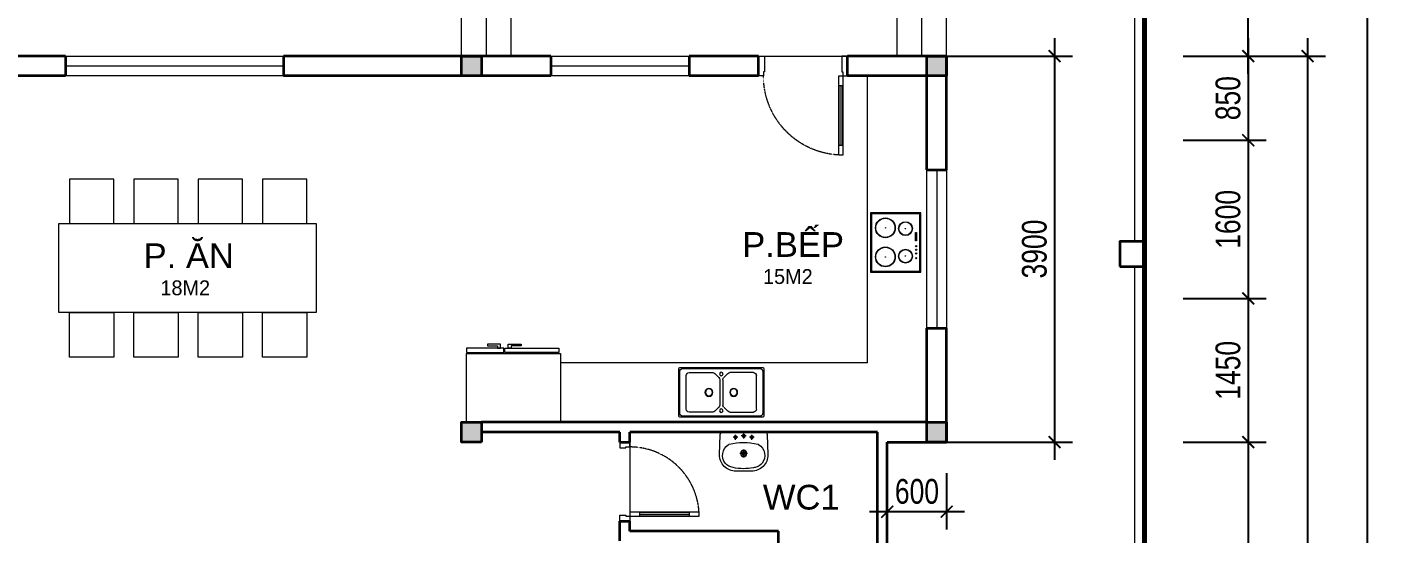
# Model space of a CAD drawing. Header units: millimetres. Extents: x 33748 to 451939, y -263262 to 62681.
# Drawn here: x 189443 to 203159, y -177753 to -172631 of the extents above; entities that cross this region are included whole.
import ezdxf

# ---------------------------------------------------------------- set-up
doc = ezdxf.new("R2010")
doc.units = ezdxf.units.MM
doc.header["$PDMODE"] = 98
for name, pattern in [('CENTER', [50.8, 31.75, -6.35, 6.35, -6.35]), ('DASHED', [0.75, 0.5, -0.25]), ('HIDDEN', [0.375, 0.25, -0.125]), ('Xref-VCMT-BT3 - tuong bao$0$HIDDEN', [0.375, 0.25, -0.125])]:
    doc.linetypes.add(name, pattern=pattern)
doc.layers.get('Defpoints').update_dxf_attribs({"color": 202, "lineweight": 13})
for name, color, linetype, lineweight in [('-CONCRETE', 1, 'Continuous', 35), ('-DOOR', 137, 'Continuous', 9), ('-FURNITURE', 46, 'Continuous', 9), ('-LINE1', 7, 'Continuous', 18), ('-RANH GIOI KHU DAT', 12, 'CENTER', 18), ('-TEXT', 7, 'Continuous', 15), ('-WALL', 4, 'Continuous', 35), ('Bighome_khuat', 251, 'DASHED', 5)]:
    doc.layers.add(name, color=color, linetype=linetype, lineweight=lineweight)
for name, color, linetype in [('-HATCH CONCRETE', 54, 'Continuous'), ('12. NET DIM', 9, 'Continuous'), ('TEXT25', 2, 'Continuous')]:
    doc.layers.add(name, color=color, linetype=linetype)
doc.styles.add('AVANH', font='', dxfattribs={"width": 0.8})
doc.styles.get("Standard").update_dxf_attribs({"font": 'arial.ttf'})
doc.styles.add('T1', font='', dxfattribs={"height": 200})
doc.styles.get('AVANH').set_extended_font_data('.VnAvantH')
doc.styles.get('T1').set_extended_font_data('VNgeometric Light')
doc.dimstyles.new('C_100A3', dxfattribs={"dimscale": 100, "dimtxt": 2.5, "dimasz": 1.2, "dimexe": 1.8, "dimexo": 0, "dimgap": 0.75, "dimtad": 1, "dimdec": 0, "dimzin": 0, "dimdsep": 46, "dimtxsty": 'AVANH', "dimblk": 'ARCHTICK', "dimcen": 0, "dimdle": 1.8, "dimclrd": 256, "dimclre": 256, "dimclrt": 7, "dimadec": 0, "dimazin": 0, "dimtfac": 0.0001, "dimtdec": 0, "dimtix": 1, "dimtmove": 2, "dimatfit": 3, "dimldrblk": 'ARCHTICK', "dimfxl": 1.8, "dimtolj": 1, "dimtzin": 0, "dimarcsym": 0})

# ---------------------------------------------------------------- blocks, each defined once
blk = doc.blocks.new('*U52')
at = {"color": 251}
blk.add_line((-70, 100), (-70, 600), dxfattribs=at)
for points in [[(-50, 0), (-50, 700), (-90, 700), (-90, 0)], [(-50, 100), (-90, 100), (-90, 600), (-50, 600)], [(-800, -100), (-740, -100), (-740, -40), (-750, -40), (-750, 0), (-800, 0)], [(0, -100), (-60, -100), (-60, -40), (-50, -40), (-50, 0), (0, 0)]]:
    blk.add_lwpolyline(points, close=True)
at = {"layer": 'Bighome_khuat', "linetype": 'Xref-VCMT-BT3 - tuong bao$0$HIDDEN'}
blk.add_arc((-50, 0), 700, 90, 180, dxfattribs=at)
blk = doc.blocks.new('A$C14986441')
at = {"ltscale": 3}
for p, q in [((-250, 420), (-250, -420)), ((240, 430), (-240, 430)), ((250, -420), (250, 420)), ((-200, 325), (-200, 87)), ((170, 355), (-170, 355)), ((200, 87), (200, 325)), ((-191, 66), (-149, 24)), ((-128, 15), (128, 15)), ((149, 24), (191, 66)), ((-200, -325), (-200, -87)), ((-191, -66), (-149, -24)), ((-128, -15), (128, -15)), ((149, -24), (191, -66)), ((200, -87), (200, -325)), ((170, -355), (-170, -355)), ((-240, -430), (240, -430))]:
    blk.add_line(p, q, dxfattribs=at)
blk.add_lwpolyline([(240, -390), (240, 390, 0.414214), (210, 420), (-210, 420, 0.414214), (-240, 390), (-240, -390, 0.414214), (-210, -420), (210, -420, 0.414214)], format="xyb", close=True, dxfattribs=at)
for centre, radius in [((0, 125), 40), ((0, 125), 35), ((-186, 0), 17.5), ((185, 0), 17.5), ((0, -125), 40), ((0, -125), 35)]:
    blk.add_circle(centre, radius, dxfattribs=at)
for centre, radius, start, end in [((-240, 420), 10, 90, 180), ((240, 420), 10, 0, 90), ((-170, 325), 30, 90, 180), ((170, 325), 30, 0, 90), ((-170, 87), 30, 180, 225), ((-128, 45), 30, 225, 270), ((128, 45), 30, 270, 315), ((170, 87), 30, 315, 0), ((-170, -87), 30, 135, 180), ((-128, -45), 30, 90, 135), ((128, -45), 30, 45, 90), ((170, -87), 30, 0, 45), ((-170, -325), 30, 180, 270), ((170, -325), 30, 270, 0), ((-240, -420), 10, 180, 270), ((240, -420), 10, 270, 0)]:
    blk.add_arc(centre, radius, start, end, dxfattribs=at)
blk = doc.blocks.new('A$C23F441E4')
at = {"ltscale": 3}
blk.add_lwpolyline([(-300, 0), (-300, -510), (300, -510), (300, 0), (-300, 0)], dxfattribs=at)
for points in [[(-290, -10), (-290, -500), (290, -500), (290, -10)], [(-100, -46), (-15, -46), (-15, -56), (-100, -56)]]:
    blk.add_lwpolyline(points, close=True, dxfattribs=at)
for centre, radius in [((-139, -156), 70), ((-139, -156), 67), ((37, -48), 6.6), ((74, -48), 6.6), ((139, -156), 70), ((139, -156), 67), ((112, -48), 6.6), ((160, -48), 6.6), ((-147, -359), 100), ((-147, -359), 97), ((-139, -156), 2), ((147, -359), 100), ((147, -359), 97), ((139, -156), 2), ((-147, -359), 2), ((147, -359), 2)]:
    blk.add_circle(centre, radius, dxfattribs=at)
blk = doc.blocks.new('A$C55AD6C8F')
at = {"ltscale": 3}
for p, q in [((-750, 574), (-750, 950)), ((-750, 950), (-704, 950)), ((-704, 950), (-704, 574)), ((0, 950), (-695, 950)), ((-695, 950), (-695, 0)), ((0, 0), (0, 950)), ((-704, 574), (-750, 574)), ((-750, 563), (-750, 18)), ((-704, 563), (-750, 563)), ((-704, 18), (-704, 563)), ((-750, 18), (-704, 18)), ((-695, 0), (0, 0))]:
    blk.add_line(p, q, dxfattribs=at)
at = {"ltscale": 3, "elevation": 0}
for points in [[(-750, 638), (-750, 607), (-790, 607), (-790, 738), (-771, 738), (-771, 638)], [(-750, 499), (-750, 530), (-790, 530), (-790, 399), (-771, 399), (-771, 499)]]:
    blk.add_lwpolyline(points, close=True, dxfattribs=at)
blk = doc.blocks.new('A$C5C575821')
at = {"layer": '-CONCRETE'}
h = blk.add_hatch(color=256, dxfattribs=at)
h.dxf.hatch_style = 1
h.paths.add_polyline_path([(0, 200), (0, 0), (200, 0), (200, 200)])
blk.add_lwpolyline([(0, 0), (200, 0), (200, 200), (0, 200)], close=True, dxfattribs=at)
blk = doc.blocks.new('_ARCHTICK')
at = {"const_width": 0.15}
blk.add_lwpolyline([(-0.5, -0.5), (0.5, 0.5)], dxfattribs=at)
blk = doc.blocks.new('*D868')
at = {"layer": '12. NET DIM', "lineweight": -2, "transparency": 16777216}
for p, q in [((201779, -173104), (201779, -170744)), ((201122, -170924), (201959, -170924)), ((201122, -172924), (201959, -172924))]:
    blk.add_line(p, q, dxfattribs=at)
at = {"layer": 'Defpoints', "color": 0, "transparency": 16777216}
for p in [(201122, -170924), (201779, -170924), (201122, -172924)]:
    blk.add_point(p, dxfattribs=at)
at = {"layer": '12. NET DIM', "lineweight": -2, "transparency": 16777216, "xscale": 120, "yscale": 120, "zscale": 120}
for p, rotation in [((201779, -170924), 90), ((201779, -172924), 270)]:
    blk.add_blockref('_ARCHTICK', p, dxfattribs=dict(at, rotation=rotation))
at = {"layer": '12. NET DIM', "color": 7, "transparency": 16777216, "insert": (201575, -171924), "char_height": 250, "attachment_point": 5, "rotation": 90, "style": 'AVANH'}
blk.add_mtext('\\A1;2000', dxfattribs=at)
blk = doc.blocks.new('*D869')
at = {"layer": '12. NET DIM', "lineweight": -2, "transparency": 16777216}
for p, q in [((202379, -172744), (202379, -186605)), ((201122, -172924), (202559, -172924)), ((201122, -186425), (202559, -186425))]:
    blk.add_line(p, q, dxfattribs=at)
at = {"layer": 'Defpoints', "color": 0, "transparency": 16777216}
for p in [(201122, -172924), (201122, -186425), (202379, -186425)]:
    blk.add_point(p, dxfattribs=at)
at = {"layer": '12. NET DIM', "lineweight": -2, "transparency": 16777216, "xscale": 120, "yscale": 120, "zscale": 120}
for p, rotation in [((202379, -172924), 90), ((202379, -186425), 270)]:
    blk.add_blockref('_ARCHTICK', p, dxfattribs=dict(at, rotation=rotation))
at = {"layer": '12. NET DIM', "color": 7, "transparency": 16777216, "insert": (202175, -179674), "char_height": 250, "attachment_point": 5, "rotation": 90, "style": 'AVANH'}
blk.add_mtext('\\A1;13500', dxfattribs=at)
blk = doc.blocks.new('*D870')
at = {"layer": '12. NET DIM', "lineweight": -2, "transparency": 16777216}
for p, q in [((202979, -170744), (202979, -191104)), ((201122, -170924), (203159, -170924)), ((201122, -190924), (203159, -190924))]:
    blk.add_line(p, q, dxfattribs=at)
at = {"layer": 'Defpoints', "color": 0, "transparency": 16777216}
for p in [(201122, -170924), (201122, -190924), (202979, -190924)]:
    blk.add_point(p, dxfattribs=at)
at = {"layer": '12. NET DIM', "lineweight": -2, "transparency": 16777216, "xscale": 120, "yscale": 120, "zscale": 120}
for p, rotation in [((202979, -170924), 90), ((202979, -190924), 270)]:
    blk.add_blockref('_ARCHTICK', p, dxfattribs=dict(at, rotation=rotation))
at = {"layer": '12. NET DIM', "color": 7, "transparency": 16777216, "insert": (202775, -180924), "char_height": 250, "attachment_point": 5, "rotation": 90, "style": 'AVANH'}
blk.add_mtext('\\A1;20000', dxfattribs=at)
blk = doc.blocks.new('*D921')
at = {"layer": '12. NET DIM', "lineweight": -2, "transparency": 16777216}
for p, q in [((198132, -177141), (198132, -177709)), ((198732, -177141), (198732, -177709)), ((198912, -177529), (197952, -177529))]:
    blk.add_line(p, q, dxfattribs=at)
at = {"layer": 'Defpoints', "color": 0, "transparency": 16777216}
for p in [(198132, -177141), (198732, -177141), (198132, -177529)]:
    blk.add_point(p, dxfattribs=at)
at = {"layer": '12. NET DIM', "lineweight": -2, "transparency": 16777216, "xscale": 120, "yscale": 120, "zscale": 120, "rotation": 180}
blk.add_blockref('_ARCHTICK', (198132, -177529), dxfattribs=at)
at = {"layer": '12. NET DIM', "lineweight": -2, "transparency": 16777216, "xscale": 120, "yscale": 120, "zscale": 120}
blk.add_blockref('_ARCHTICK', (198732, -177529), dxfattribs=at)
at = {"layer": '12. NET DIM', "color": 7, "transparency": 16777216, "insert": (198432, -177325), "char_height": 250, "attachment_point": 5, "style": 'AVANH'}
blk.add_mtext('\\A1;600', dxfattribs=at)
blk = doc.blocks.new('*D898')
at = {"layer": '12. NET DIM', "lineweight": -2, "transparency": 16777216}
for p, q in [((201779, -173594), (201779, -175554)), ((201122, -173774), (201959, -173774)), ((201122, -175374), (201959, -175374))]:
    blk.add_line(p, q, dxfattribs=at)
at = {"layer": 'Defpoints', "color": 0, "transparency": 16777216}
for p in [(201122, -173774), (201122, -175374), (201779, -175374)]:
    blk.add_point(p, dxfattribs=at)
at = {"layer": '12. NET DIM', "lineweight": -2, "transparency": 16777216, "xscale": 120, "yscale": 120, "zscale": 120}
for p, rotation in [((201779, -173774), 90), ((201779, -175374), 270)]:
    blk.add_blockref('_ARCHTICK', p, dxfattribs=dict(at, rotation=rotation))
at = {"layer": '12. NET DIM', "color": 7, "transparency": 16777216, "insert": (201575, -174574), "char_height": 250, "attachment_point": 5, "rotation": 90, "style": 'AVANH'}
blk.add_mtext('\\A1;1600', dxfattribs=at)
blk = doc.blocks.new('*U54')
at = {"color": 251}
blk.add_line((-70, 100), (-70, 700), dxfattribs=at)
for points in [[(-50, 0), (-50, 800), (-90, 800), (-90, 0)], [(-50, 100), (-90, 100), (-90, 700), (-50, 700)], [(-900, -200), (-840, -200), (-840, -40), (-850, -40), (-850, 0), (-900, 0)], [(0, -200), (-60, -200), (-60, -40), (-50, -40), (-50, 0), (0, 0)]]:
    blk.add_lwpolyline(points, close=True)
at = {"layer": 'Bighome_khuat', "linetype": 'Xref-VCMT-BT3 - tuong bao$0$HIDDEN'}
blk.add_arc((-50, 0), 800, 90, 180, dxfattribs=at)
blk = doc.blocks.new('A$Ca51cd422')
for p, q in [((167, 414), (224, 414)), ((195, 383), (195, 443)), ((267, 429), (324, 429)), ((295, 398), (295, 458)), ((367, 414), (424, 414)), ((395, 383), (395, 443)), ((249, 215), (342, 215)), ((295, 165), (295, 264))]:
    blk.add_line(p, q)
for points in [[(0, 200, 0.414214), (200, 0), (390, 0, 0.414214), (590, 200), (581, 446, 0.409799), (551, 475), (39, 475, 0.403607), (9, 446)], [(177, 40, 0.090773), (424, 43, 0.149887), (521, 96, 0.430722), (482, 321, 0.080637), (470, 327, 0.127732), (125, 329, 0.074208), (114, 325, 0.443092), (69, 96, 0.13364), (154, 46, 0.033617)]]:
    blk.add_lwpolyline(points, format="xyb", close=True)
for centre, radius in [((195, 414), 17.5), ((295, 429), 17.5), ((395, 414), 17.5), ((295, 215), 37.5), ((295, 215), 22.5), ((295, 215), 22.5)]:
    blk.add_circle(centre, radius)
blk = doc.blocks.new('*D962')
at = {"layer": '12. NET DIM', "lineweight": -2, "transparency": 16777216}
for p, q in [((201779, -172744), (201779, -173954)), ((201122, -172924), (201959, -172924)), ((201122, -173774), (201959, -173774))]:
    blk.add_line(p, q, dxfattribs=at)
at = {"layer": 'Defpoints', "color": 0, "transparency": 16777216}
for p in [(201122, -172924), (201122, -173774), (201779, -173774)]:
    blk.add_point(p, dxfattribs=at)
at = {"layer": '12. NET DIM', "lineweight": -2, "transparency": 16777216, "xscale": 120, "yscale": 120, "zscale": 120}
for p, rotation in [((201779, -172924), 90), ((201779, -173774), 270)]:
    blk.add_blockref('_ARCHTICK', p, dxfattribs=dict(at, rotation=rotation))
at = {"layer": '12. NET DIM', "color": 7, "transparency": 16777216, "insert": (201575, -173349), "char_height": 250, "attachment_point": 5, "rotation": 90, "style": 'AVANH'}
blk.add_mtext('\\A1;850', dxfattribs=at)
blk = doc.blocks.new('*D963')
at = {"layer": '12. NET DIM', "lineweight": -2, "transparency": 16777216}
for p, q in [((201779, -175194), (201779, -177005)), ((201122, -175374), (201959, -175374)), ((201122, -176825), (201959, -176825))]:
    blk.add_line(p, q, dxfattribs=at)
at = {"layer": 'Defpoints', "color": 0, "transparency": 16777216}
for p in [(201122, -175374), (201122, -176825), (201779, -176825)]:
    blk.add_point(p, dxfattribs=at)
at = {"layer": '12. NET DIM', "lineweight": -2, "transparency": 16777216, "xscale": 120, "yscale": 120, "zscale": 120}
for p, rotation in [((201779, -175374), 90), ((201779, -176825), 270)]:
    blk.add_blockref('_ARCHTICK', p, dxfattribs=dict(at, rotation=rotation))
at = {"layer": '12. NET DIM', "color": 7, "transparency": 16777216, "insert": (201575, -176100), "char_height": 250, "attachment_point": 5, "rotation": 90, "style": 'AVANH'}
blk.add_mtext('\\A1;1450', dxfattribs=at)
blk = doc.blocks.new('*D964')
at = {"layer": '12. NET DIM', "lineweight": -2, "transparency": 16777216}
for p, q in [((201779, -176645), (201779, -180605)), ((201122, -176825), (201959, -176825)), ((201122, -180425), (201959, -180425))]:
    blk.add_line(p, q, dxfattribs=at)
at = {"layer": 'Defpoints', "color": 0, "transparency": 16777216}
for p in [(201122, -176825), (201122, -180425), (201779, -180425)]:
    blk.add_point(p, dxfattribs=at)
at = {"layer": '12. NET DIM', "lineweight": -2, "transparency": 16777216, "xscale": 120, "yscale": 120, "zscale": 120}
for p, rotation in [((201779, -176825), 90), ((201779, -180425), 270)]:
    blk.add_blockref('_ARCHTICK', p, dxfattribs=dict(at, rotation=rotation))
at = {"layer": '12. NET DIM', "color": 7, "transparency": 16777216, "insert": (201575, -178625), "char_height": 250, "attachment_point": 5, "rotation": 90, "style": 'AVANH'}
blk.add_mtext('\\A1;3600', dxfattribs=at)
blk = doc.blocks.new('*D1031')
at = {"layer": '-HATCH CONCRETE', "lineweight": -2, "transparency": 16777216}
for p, q in [((199823, -172744), (199823, -177005)), ((198732, -172924), (200003, -172924)), ((198732, -176825), (200003, -176825))]:
    blk.add_line(p, q, dxfattribs=at)
at = {"layer": 'Defpoints', "color": 0, "transparency": 16777216}
for p in [(198732, -172924), (198732, -176825), (199823, -176825)]:
    blk.add_point(p, dxfattribs=at)
at = {"layer": '-HATCH CONCRETE', "lineweight": -2, "transparency": 16777216, "xscale": 120, "yscale": 120, "zscale": 120}
for p, rotation in [((199823, -172924), 90), ((199823, -176825), 270)]:
    blk.add_blockref('_ARCHTICK', p, dxfattribs=dict(at, rotation=rotation))
at = {"layer": '-HATCH CONCRETE', "color": 7, "transparency": 16777216, "insert": (199619, -174874), "char_height": 250, "attachment_point": 5, "rotation": 90, "style": 'AVANH'}
blk.add_mtext('\\A1;3900', dxfattribs=at)
blk = doc.blocks.new('ARCHTICK')
at = {"color": 0, "linetype": 'ByBlock', "const_width": 0.15}
blk.add_lwpolyline([(-0.5, -0.5), (0.5, 0.5)], dxfattribs=at)

msp = doc.modelspace()

# ---------------------------------------------------------------- linework, layer by layer
at = {"layer": '-DOOR'}
for points in [[(192031.9, -172924.3), (192031.9, -173124.3), (189831.9, -173124.3), (189831.9, -172924.3)], [(196131.9, -172924.3), (196131.9, -173124.3), (194731.9, -173124.3), (194731.9, -172924.3)], [(198531.9, -174074.5), (198731.9, -174074.5), (198731.9, -175674.5), (198531.9, -175674.5)]]:
    msp.add_lwpolyline(points, close=True, dxfattribs=at)
for points in [[(196831.9, -172924.3), (197731.9, -172924.3)], [(192031.9, -173024.3), (189831.9, -173024.3)], [(196131.9, -173024.3), (194731.9, -173024.3)], [(198631.9, -174074.5), (198631.9, -175674.5)], [(195531.9, -176824.6), (195531.9, -177624.6)]]:
    msp.add_lwpolyline(points, dxfattribs=at)
at = {"layer": '-FURNITURE'}
for q in [(197931.9, -173124.3), (194832.2, -176024.6)]:
    msp.add_line((197931.9, -176024.6), q, dxfattribs=at)
for points in [[(189869.4, -174616.5), (190319.4, -174616.5), (190319.4, -174166.5), (189869.4, -174166.5), (189869.4, -174616.5)], [(190519.4, -174616.5), (190969.4, -174616.5), (190969.4, -174166.5), (190519.4, -174166.5), (190519.4, -174616.5)], [(191169.4, -174616.5), (191619.4, -174616.5), (191619.4, -174166.5), (191169.4, -174166.5), (191169.4, -174616.5)], [(191819.4, -174616.5), (192269.4, -174616.5), (192269.4, -174166.5), (191819.4, -174166.5), (191819.4, -174616.5)], [(189761.9, -174616.5), (192361.9, -174616.5), (192361.9, -175516.5), (189761.9, -175516.5), (189761.9, -174616.5)], [(189869.4, -175516.5), (190319.4, -175516.5), (190319.4, -175966.5), (189869.4, -175966.5), (189869.4, -175516.5)], [(190519.4, -175516.5), (190969.4, -175516.5), (190969.4, -175966.5), (190519.4, -175966.5), (190519.4, -175516.5)], [(191169.4, -175516.5), (191619.4, -175516.5), (191619.4, -175966.5), (191169.4, -175966.5), (191169.4, -175516.5)], [(191819.4, -175516.5), (192269.4, -175516.5), (192269.4, -175966.5), (191819.4, -175966.5), (191819.4, -175516.5)]]:
    msp.add_lwpolyline(points, dxfattribs=at)
at = {"layer": '-LINE1', "ltscale": 10}
for p, q in [((200631.9, -174799.3), (200631.9, -171174.3)), ((200631.9, -178799.3), (200631.9, -175049.3))]:
    msp.add_line(p, q, dxfattribs=at)
at = {"layer": '-LINE1'}
for points in [[(193832.2, -172924.3), (193832.2, -171024.3)], [(194082.2, -172924.3), (194082.2, -171024.3)], [(194332.2, -172924.3), (194332.2, -171024.3)], [(198231.9, -172924.3), (198231.9, -171024.3)], [(198481.9, -172924.3), (198481.9, -171024.3)], [(198731.9, -172924.3), (198731.9, -171024.3)]]:
    msp.add_lwpolyline(points, dxfattribs=at)
at = {"layer": '-RANH GIOI KHU DAT', "linetype": 'HIDDEN', "ltscale": 10, "const_width": 50}
msp.add_lwpolyline([(200731.9, -170924.3), (181731.9, -170924.3), (181731.9, -185924.3), (186731.9, -190924.3), (200731.9, -190924.3)], close=True, dxfattribs=at)
at = {"layer": '-WALL'}
for p, q in [((189831.9, -172924.3), (188031.9, -172924.3)), ((194731.9, -172924.3), (192031.9, -172924.3)), ((196831.9, -172924.3), (196131.9, -172924.3)), ((198731.9, -172924.3), (197731.9, -172924.3)), ((198731.9, -174074.5), (198731.9, -172924.3)), ((189831.9, -173124.3), (188231.9, -173124.3)), ((194731.9, -173124.3), (192031.9, -173124.3)), ((196831.9, -173124.3), (196131.9, -173124.3)), ((198531.9, -173124.3), (197731.9, -173124.3)), ((198531.9, -174074.5), (198531.9, -173124.3)), ((198531.9, -176624.6), (198531.9, -175674.5)), ((198731.9, -176824.6), (198731.9, -175674.5)), ((198531.9, -176624.6), (194032.2, -176624.6)), ((195431.9, -176724.6), (194032.2, -176724.6)), ((195431.9, -176824.6), (195431.9, -176724.6)), ((195531.9, -176824.6), (195531.9, -176724.6)), ((198031.9, -176724.6), (195531.9, -176724.6)), ((198031.9, -178624.6), (198031.9, -176724.6)), ((195431.9, -176824.6), (195531.9, -176824.6)), ((198131.9, -180424.6), (198131.9, -176824.6)), ((198131.9, -176824.6), (198731.9, -176824.6)), ((195431.9, -177824.6), (195431.9, -177624.6)), ((195431.9, -177624.6), (195531.9, -177624.6)), ((195531.9, -177724.6), (195531.9, -177624.6)), ((197031.9, -177724.6), (195531.9, -177724.6)), ((197031.9, -178828.9), (197031.9, -177724.6))]:
    msp.add_line(p, q, dxfattribs=at)
for points in [[(189831.9, -172924.3), (189831.9, -173124.3)], [(192031.9, -172924.3), (192031.9, -173124.3)], [(194731.9, -172924.3), (194731.9, -173124.3)], [(196131.9, -172924.3), (196131.9, -173124.3)], [(196831.9, -173124.3), (196831.9, -172924.3)], [(197731.9, -173124.3), (197731.9, -172924.3)], [(198531.9, -174074.5), (198731.9, -174074.5)], [(198531.9, -175674.5), (198731.9, -175674.5)]]:
    msp.add_lwpolyline(points, dxfattribs=at)
msp.add_lwpolyline([(200481.9, -175049.3), (200731.9, -175049.3), (200731.9, -174799.3), (200481.9, -174799.3)], close=True, dxfattribs=at)

# ---------------------------------------------------------------- block references
at = {"layer": '-DOOR', "xscale": -1, "rotation": 180}
msp.add_blockref('*U54', (197731.9, -173124.3), dxfattribs=at)
at = {"layer": '-DOOR', "rotation": 270}
msp.add_blockref('*U52', (195531.9, -177624.6), dxfattribs=at)
at = {"layer": '-FURNITURE', "rotation": 270}
msp.add_blockref('A$C23F441E4', (198472.1, -174806.6), dxfattribs=at)
at = {"layer": '-FURNITURE', "xscale": -1, "rotation": 90}
for name, p in [('A$C55AD6C8F', (194832.2, -176624.6)), ('A$C14986441', (196455.7, -176323))]:
    msp.add_blockref(name, p, dxfattribs=at)
at = {"layer": '-FURNITURE', "xscale": -0.8305084745762712, "yscale": 0.8305084745762712, "zscale": 0.8305084745762712}
msp.add_blockref('A$Ca51cd422', (196926.9, -177119.1), dxfattribs=at)
at = {"layer": '-WALL', "xscale": -1}
for p in [(194032.2, -173124.3), (198731.9, -173124.3), (194032.2, -176824.6), (198731.9, -176824.6)]:
    msp.add_blockref('A$C5C575821', p, dxfattribs=at)

# ---------------------------------------------------------------- texts
at = {"layer": '-TEXT', "color": 2}
for s, p in [('P.BẾP', (196666.7, -174953.3)), ('P. ĂN', (190620, -175067)), ('WC1', (196875.9, -177507.1))]:
    msp.add_text(s, height=250, dxfattribs=at).set_placement(p)
at = {"layer": 'TEXT25', "style": 'T1'}
for s, p in [('15M2', (196877, -175227)), ('18M2', (190789.5, -175340.7))]:
    msp.add_text(s, height=150, rotation=0, dxfattribs=at).set_placement(p)

# ---------------------------------------------------------------- dimensions: what is measured, and where the dimension line sits
at = {"layer": '-HATCH CONCRETE'}
dim = msp.add_linear_dim(base=(199822.9, -176824.6), p1=(198731.9, -172924.3), p2=(198731.9, -176824.6), angle=90, dimstyle='C_100A3', override={"dimldrblk": 'ARCHTICK'}, dxfattribs=at)
dim.commit()
dim.dimension.update_dxf_attribs({"geometry": '*D1031', "text_midpoint": (199618.6, -174874.5)})
at = {"layer": '12. NET DIM'}
for base, p1, p2, picture, middle in [((201778.9, -170924.3), (201122.2, -172924.3), (201122.2, -170924.3), '*D868', (201574.6, -171924.3)), ((202978.9, -190924.3), (201122.2, -170924.3), (201122.2, -190924.3), '*D870', (202774.6, -180924.3)), ((202378.9, -186424.6), (201122.2, -172924.3), (201122.2, -186424.6), '*D869', (202174.6, -179674.5)), ((201778.9, -173774.5), (201122.2, -172924.3), (201122.2, -173774.5), '*D962', (201574.6, -173349.4)), ((201778.9, -175374.5), (201122.2, -173774.5), (201122.2, -175374.5), '*D898', (201574.6, -174574.5)), ((201778.9, -176824.6), (201122.2, -175374.5), (201122.2, -176824.6), '*D963', (201574.6, -176099.5)), ((201778.9, -180424.6), (201122.2, -176824.6), (201122.2, -180424.6), '*D964', (201574.6, -178624.6))]:
    dim = msp.add_linear_dim(base=base, p1=p1, p2=p2, angle=90, dimstyle='C_100A3', dxfattribs=at)
    dim.commit()
    dim.dimension.update_dxf_attribs({"geometry": picture, "text_midpoint": middle})
dim = msp.add_linear_dim(base=(198131.9, -177529.2), p1=(198731.9, -177140.6), p2=(198131.9, -177140.6), dimstyle='C_100A3', dxfattribs=at)
dim.commit()
dim.dimension.update_dxf_attribs({"geometry": '*D921', "text_midpoint": (198431.9, -177324.9)})

doc.saveas('drawing.dxf')
